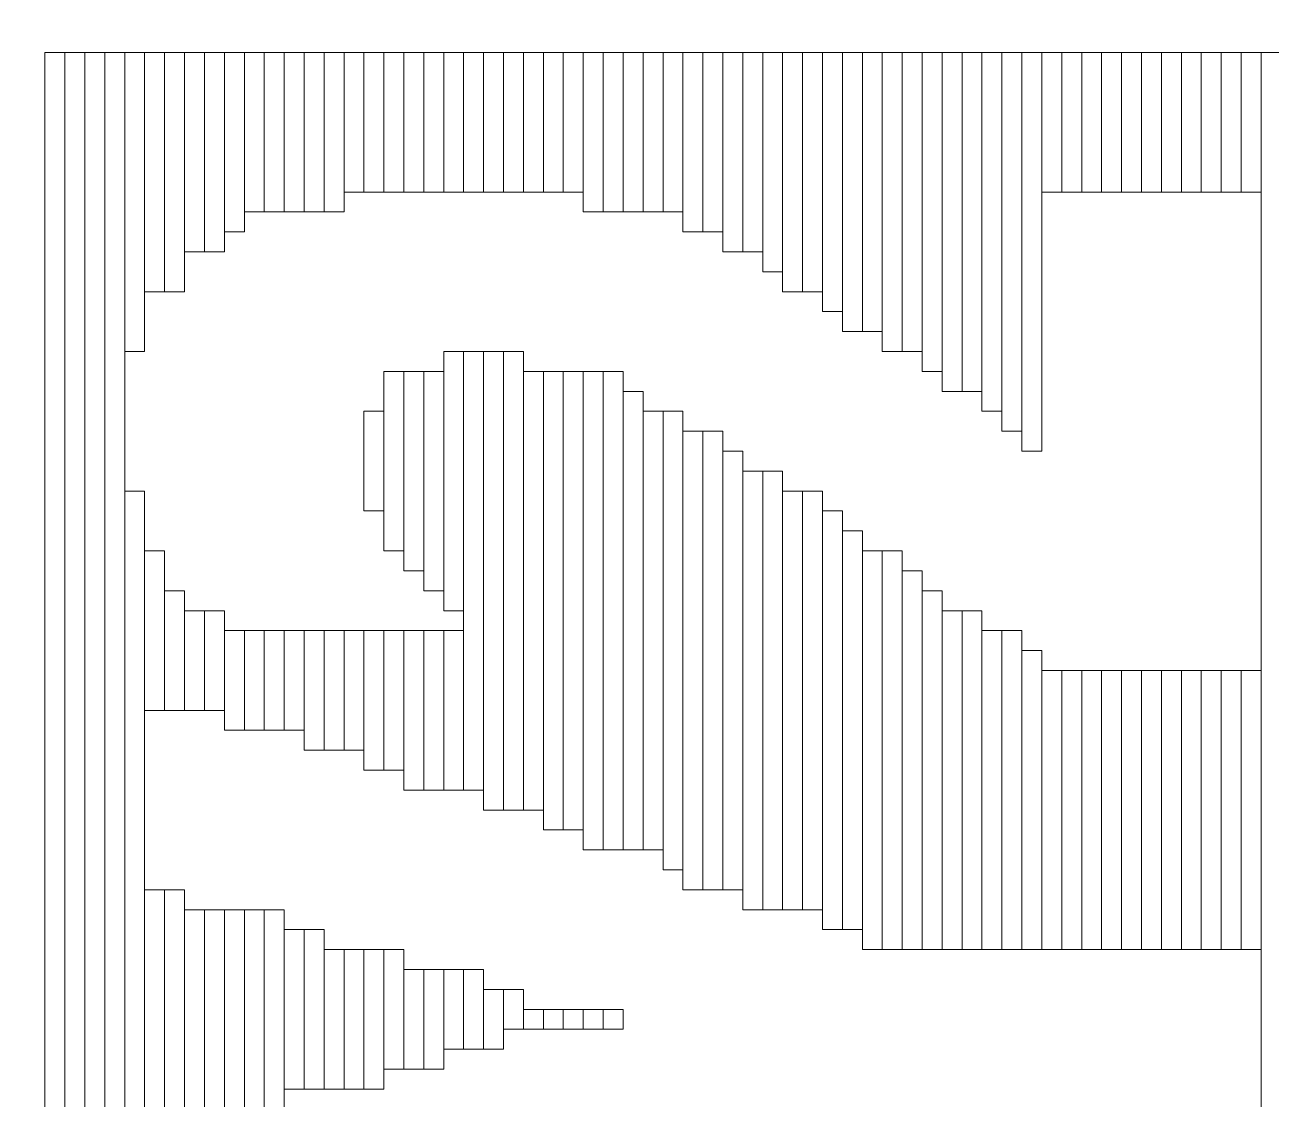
# Model space of a CAD drawing. Header units: millimetres. Extents: x -86 to 67, y -55 to 52.
# Drawn here: x 7.593 to 9.18, y -48.081 to -46.713 of the extents above; entities that cross this region are included whole.
import ezdxf

# ---------------------------------------------------------------- set-up
doc = ezdxf.new("R2010")
doc.units = ezdxf.units.MM
doc.header["$MEASUREMENT"] = 0
doc.layers.add('BG_OUTLINE', color=7, linetype='Continuous')
doc.layers.add('MA_PEN3', color=7, linetype='Continuous')

msp = doc.modelspace()

# ---------------------------------------------------------------- linework, layer by layer
at = {"layer": 'BG_OUTLINE', "color": 3, "lineweight": 9}
msp.add_open_spline([(-60.0926, 34.7331), (-60.0926, 34.7331), (63.7724, 34.7331), (63.7724, 34.7331), (63.7724, 34.7331), (64.585, 34.7336), (65.3646, 34.4113), (65.9396, 33.837), (65.9396, 33.837), (66.5146, 33.2627), (66.8379, 32.4797), (66.8384, 31.667), (66.8384, 31.667), (66.8384, 31.667), (66.8412, -52.28), (66.8412, -52.28), (66.8412, -52.28), (66.8412, -52.28), (66.8384, -52.1933), (66.8384, -52.1933), (66.8384, -52.1933), (66.8389, -53.006), (66.5166, -53.7856), (65.9424, -54.3606), (65.9424, -54.3606), (65.3681, -54.9356), (64.585, -55.2589), (63.7724, -55.2594), (63.7724, -55.2594), (63.7724, -55.2594), (-60.1869, -55.2594), (-60.1869, -55.2594), (-60.1869, -55.2594), (-60.1869, -55.2594), (-60.0853, -55.2518), (-60.0853, -55.2518), (-60.0853, -55.2518), (-60.8979, -55.2523), (-61.6775, -54.9299), (-62.2525, -54.3557), (-62.2525, -54.3557), (-62.8275, -53.7814), (-63.1508, -52.9984), (-63.1513, -52.1857), (-63.1513, -52.1857), (-63.1513, -52.1857), (-63.1587, 31.667), (-63.1587, 31.667), (-63.1587, 31.667), (-63.1592, 32.4797), (-62.8369, 33.2593), (-62.2626, 33.8343), (-62.2626, 33.8343), (-61.6883, 34.4093), (-60.9053, 34.7326), (-60.0926, 34.7331)], degree=3, knots=[0, 0, 0, 0, 0.071429, 0.071429, 0.071429, 0.071429, 0.142857, 0.142857, 0.142857, 0.142857, 0.214286, 0.214286, 0.214286, 0.214286, 0.285714, 0.285714, 0.285714, 0.285714, 0.357143, 0.357143, 0.357143, 0.357143, 0.428571, 0.428571, 0.428571, 0.428571, 0.5, 0.5, 0.5, 0.5, 0.571429, 0.571429, 0.571429, 0.571429, 0.642857, 0.642857, 0.642857, 0.642857, 0.714286, 0.714286, 0.714286, 0.714286, 0.785714, 0.785714, 0.785714, 0.785714, 0.857143, 0.857143, 0.857143, 0.857143, 0.928571, 0.928571, 0.928571, 0.928571, 1, 1, 1, 1], dxfattribs=at)
at = {"layer": 'MA_PEN3', "color": 5, "lineweight": 9}
for points in [[(7.6438, -51.8024), (7.6438, -51.8024), (7.6184, -51.8024), (7.6184, -51.8024), (7.6184, -51.8024), (7.6184, -51.8024), (7.6184, -46.7478), (7.6184, -46.7478), (7.6184, -46.7478), (7.6184, -46.7478), (7.6438, -46.7478), (7.6438, -46.7478), (7.6438, -46.7478), (7.6438, -46.7478), (7.6438, -51.8024), (7.6438, -51.8024)], [(7.6692, -51.8024), (7.6692, -51.8024), (7.6438, -51.8024), (7.6438, -51.8024), (7.6438, -51.8024), (7.6438, -51.8024), (7.6438, -46.7478), (7.6438, -46.7478), (7.6438, -46.7478), (7.6438, -46.7478), (7.6692, -46.7478), (7.6692, -46.7478), (7.6692, -46.7478), (7.6692, -46.7478), (7.6692, -51.8024), (7.6692, -51.8024)], [(7.6946, -51.8024), (7.6946, -51.8024), (7.6692, -51.8024), (7.6692, -51.8024), (7.6692, -51.8024), (7.6692, -51.8024), (7.6692, -46.7478), (7.6692, -46.7478), (7.6692, -46.7478), (7.6692, -46.7478), (7.6946, -46.7478), (7.6946, -46.7478), (7.6946, -46.7478), (7.6946, -46.7478), (7.6946, -51.8024), (7.6946, -51.8024)], [(7.72, -51.8024), (7.72, -51.8024), (7.6946, -51.8024), (7.6946, -51.8024), (7.6946, -51.8024), (7.6946, -51.8024), (7.6946, -46.7478), (7.6946, -46.7478), (7.6946, -46.7478), (7.6946, -46.7478), (7.72, -46.7478), (7.72, -46.7478), (7.72, -46.7478), (7.72, -46.7478), (7.72, -51.8024), (7.72, -51.8024)], [(7.7454, -47.1288), (7.7454, -47.1288), (7.72, -47.1288), (7.72, -47.1288), (7.72, -47.1288), (7.72, -47.1288), (7.72, -46.7478), (7.72, -46.7478), (7.72, -46.7478), (7.72, -46.7478), (7.7454, -46.7478), (7.7454, -46.7478), (7.7454, -46.7478), (7.7454, -46.7478), (7.7454, -47.1288), (7.7454, -47.1288)], [(7.7708, -47.0526), (7.7708, -47.0526), (7.7454, -47.0526), (7.7454, -47.0526), (7.7454, -47.0526), (7.7454, -47.0526), (7.7454, -46.7478), (7.7454, -46.7478), (7.7454, -46.7478), (7.7454, -46.7478), (7.7708, -46.7478), (7.7708, -46.7478), (7.7708, -46.7478), (7.7708, -46.7478), (7.7708, -47.0526), (7.7708, -47.0526)], [(7.7962, -47.0526), (7.7962, -47.0526), (7.7708, -47.0526), (7.7708, -47.0526), (7.7708, -47.0526), (7.7708, -47.0526), (7.7708, -46.7478), (7.7708, -46.7478), (7.7708, -46.7478), (7.7708, -46.7478), (7.7962, -46.7478), (7.7962, -46.7478), (7.7962, -46.7478), (7.7962, -46.7478), (7.7962, -47.0526), (7.7962, -47.0526)], [(7.8216, -47.0018), (7.8216, -47.0018), (7.7962, -47.0018), (7.7962, -47.0018), (7.7962, -47.0018), (7.7962, -47.0018), (7.7962, -46.7478), (7.7962, -46.7478), (7.7962, -46.7478), (7.7962, -46.7478), (7.8216, -46.7478), (7.8216, -46.7478), (7.8216, -46.7478), (7.8216, -46.7478), (7.8216, -47.0018), (7.8216, -47.0018)], [(7.847, -47.0018), (7.847, -47.0018), (7.8216, -47.0018), (7.8216, -47.0018), (7.8216, -47.0018), (7.8216, -47.0018), (7.8216, -46.7478), (7.8216, -46.7478), (7.8216, -46.7478), (7.8216, -46.7478), (7.847, -46.7478), (7.847, -46.7478), (7.847, -46.7478), (7.847, -46.7478), (7.847, -47.0018), (7.847, -47.0018)], [(7.8724, -46.9764), (7.8724, -46.9764), (7.847, -46.9764), (7.847, -46.9764), (7.847, -46.9764), (7.847, -46.9764), (7.847, -46.7478), (7.847, -46.7478), (7.847, -46.7478), (7.847, -46.7478), (7.8724, -46.7478), (7.8724, -46.7478), (7.8724, -46.7478), (7.8724, -46.7478), (7.8724, -46.9764), (7.8724, -46.9764)], [(7.8978, -46.951), (7.8978, -46.951), (7.8724, -46.951), (7.8724, -46.951), (7.8724, -46.951), (7.8724, -46.951), (7.8724, -46.7478), (7.8724, -46.7478), (7.8724, -46.7478), (7.8724, -46.7478), (7.8978, -46.7478), (7.8978, -46.7478), (7.8978, -46.7478), (7.8978, -46.7478), (7.8978, -46.951), (7.8978, -46.951)], [(7.9232, -46.951), (7.9232, -46.951), (7.8978, -46.951), (7.8978, -46.951), (7.8978, -46.951), (7.8978, -46.951), (7.8978, -46.7478), (7.8978, -46.7478), (7.8978, -46.7478), (7.8978, -46.7478), (7.9232, -46.7478), (7.9232, -46.7478), (7.9232, -46.7478), (7.9232, -46.7478), (7.9232, -46.951), (7.9232, -46.951)], [(7.9486, -46.951), (7.9486, -46.951), (7.9232, -46.951), (7.9232, -46.951), (7.9232, -46.951), (7.9232, -46.951), (7.9232, -46.7478), (7.9232, -46.7478), (7.9232, -46.7478), (7.9232, -46.7478), (7.9486, -46.7478), (7.9486, -46.7478), (7.9486, -46.7478), (7.9486, -46.7478), (7.9486, -46.951), (7.9486, -46.951)], [(7.974, -46.951), (7.974, -46.951), (7.9486, -46.951), (7.9486, -46.951), (7.9486, -46.951), (7.9486, -46.951), (7.9486, -46.7478), (7.9486, -46.7478), (7.9486, -46.7478), (7.9486, -46.7478), (7.974, -46.7478), (7.974, -46.7478), (7.974, -46.7478), (7.974, -46.7478), (7.974, -46.951), (7.974, -46.951)], [(7.9994, -46.951), (7.9994, -46.951), (7.974, -46.951), (7.974, -46.951), (7.974, -46.951), (7.974, -46.951), (7.974, -46.7478), (7.974, -46.7478), (7.974, -46.7478), (7.974, -46.7478), (7.9994, -46.7478), (7.9994, -46.7478), (7.9994, -46.7478), (7.9994, -46.7478), (7.9994, -46.951), (7.9994, -46.951)], [(8.0248, -46.9256), (8.0248, -46.9256), (7.9994, -46.9256), (7.9994, -46.9256), (7.9994, -46.9256), (7.9994, -46.9256), (7.9994, -46.7478), (7.9994, -46.7478), (7.9994, -46.7478), (7.9994, -46.7478), (8.0248, -46.7478), (8.0248, -46.7478), (8.0248, -46.7478), (8.0248, -46.7478), (8.0248, -46.9256), (8.0248, -46.9256)], [(8.0502, -46.9256), (8.0502, -46.9256), (8.0248, -46.9256), (8.0248, -46.9256), (8.0248, -46.9256), (8.0248, -46.9256), (8.0248, -46.7478), (8.0248, -46.7478), (8.0248, -46.7478), (8.0248, -46.7478), (8.0502, -46.7478), (8.0502, -46.7478), (8.0502, -46.7478), (8.0502, -46.7478), (8.0502, -46.9256), (8.0502, -46.9256)], [(8.0756, -46.9256), (8.0756, -46.9256), (8.0502, -46.9256), (8.0502, -46.9256), (8.0502, -46.9256), (8.0502, -46.9256), (8.0502, -46.7478), (8.0502, -46.7478), (8.0502, -46.7478), (8.0502, -46.7478), (8.0756, -46.7478), (8.0756, -46.7478), (8.0756, -46.7478), (8.0756, -46.7478), (8.0756, -46.9256), (8.0756, -46.9256)], [(8.101, -46.9256), (8.101, -46.9256), (8.0756, -46.9256), (8.0756, -46.9256), (8.0756, -46.9256), (8.0756, -46.9256), (8.0756, -46.7478), (8.0756, -46.7478), (8.0756, -46.7478), (8.0756, -46.7478), (8.101, -46.7478), (8.101, -46.7478), (8.101, -46.7478), (8.101, -46.7478), (8.101, -46.9256), (8.101, -46.9256)], [(8.1264, -46.9256), (8.1264, -46.9256), (8.101, -46.9256), (8.101, -46.9256), (8.101, -46.9256), (8.101, -46.9256), (8.101, -46.7478), (8.101, -46.7478), (8.101, -46.7478), (8.101, -46.7478), (8.1264, -46.7478), (8.1264, -46.7478), (8.1264, -46.7478), (8.1264, -46.7478), (8.1264, -46.9256), (8.1264, -46.9256)], [(8.1518, -46.9256), (8.1518, -46.9256), (8.1264, -46.9256), (8.1264, -46.9256), (8.1264, -46.9256), (8.1264, -46.9256), (8.1264, -46.7478), (8.1264, -46.7478), (8.1264, -46.7478), (8.1264, -46.7478), (8.1518, -46.7478), (8.1518, -46.7478), (8.1518, -46.7478), (8.1518, -46.7478), (8.1518, -46.9256), (8.1518, -46.9256)], [(8.1772, -46.9256), (8.1772, -46.9256), (8.1518, -46.9256), (8.1518, -46.9256), (8.1518, -46.9256), (8.1518, -46.9256), (8.1518, -46.7478), (8.1518, -46.7478), (8.1518, -46.7478), (8.1518, -46.7478), (8.1772, -46.7478), (8.1772, -46.7478), (8.1772, -46.7478), (8.1772, -46.7478), (8.1772, -46.9256), (8.1772, -46.9256)], [(8.2026, -46.9256), (8.2026, -46.9256), (8.1772, -46.9256), (8.1772, -46.9256), (8.1772, -46.9256), (8.1772, -46.9256), (8.1772, -46.7478), (8.1772, -46.7478), (8.1772, -46.7478), (8.1772, -46.7478), (8.2026, -46.7478), (8.2026, -46.7478), (8.2026, -46.7478), (8.2026, -46.7478), (8.2026, -46.9256), (8.2026, -46.9256)], [(8.228, -46.9256), (8.228, -46.9256), (8.2026, -46.9256), (8.2026, -46.9256), (8.2026, -46.9256), (8.2026, -46.9256), (8.2026, -46.7478), (8.2026, -46.7478), (8.2026, -46.7478), (8.2026, -46.7478), (8.228, -46.7478), (8.228, -46.7478), (8.228, -46.7478), (8.228, -46.7478), (8.228, -46.9256), (8.228, -46.9256)], [(8.2534, -46.9256), (8.2534, -46.9256), (8.228, -46.9256), (8.228, -46.9256), (8.228, -46.9256), (8.228, -46.9256), (8.228, -46.7478), (8.228, -46.7478), (8.228, -46.7478), (8.228, -46.7478), (8.2534, -46.7478), (8.2534, -46.7478), (8.2534, -46.7478), (8.2534, -46.7478), (8.2534, -46.9256), (8.2534, -46.9256)], [(8.2788, -46.9256), (8.2788, -46.9256), (8.2534, -46.9256), (8.2534, -46.9256), (8.2534, -46.9256), (8.2534, -46.9256), (8.2534, -46.7478), (8.2534, -46.7478), (8.2534, -46.7478), (8.2534, -46.7478), (8.2788, -46.7478), (8.2788, -46.7478), (8.2788, -46.7478), (8.2788, -46.7478), (8.2788, -46.9256), (8.2788, -46.9256)], [(8.3042, -46.9256), (8.3042, -46.9256), (8.2788, -46.9256), (8.2788, -46.9256), (8.2788, -46.9256), (8.2788, -46.9256), (8.2788, -46.7478), (8.2788, -46.7478), (8.2788, -46.7478), (8.2788, -46.7478), (8.3042, -46.7478), (8.3042, -46.7478), (8.3042, -46.7478), (8.3042, -46.7478), (8.3042, -46.9256), (8.3042, -46.9256)], [(8.3296, -46.951), (8.3296, -46.951), (8.3042, -46.951), (8.3042, -46.951), (8.3042, -46.951), (8.3042, -46.951), (8.3042, -46.7478), (8.3042, -46.7478), (8.3042, -46.7478), (8.3042, -46.7478), (8.3296, -46.7478), (8.3296, -46.7478), (8.3296, -46.7478), (8.3296, -46.7478), (8.3296, -46.951), (8.3296, -46.951)], [(8.355, -46.951), (8.355, -46.951), (8.3296, -46.951), (8.3296, -46.951), (8.3296, -46.951), (8.3296, -46.951), (8.3296, -46.7478), (8.3296, -46.7478), (8.3296, -46.7478), (8.3296, -46.7478), (8.355, -46.7478), (8.355, -46.7478), (8.355, -46.7478), (8.355, -46.7478), (8.355, -46.951), (8.355, -46.951)], [(8.3804, -46.951), (8.3804, -46.951), (8.355, -46.951), (8.355, -46.951), (8.355, -46.951), (8.355, -46.951), (8.355, -46.7478), (8.355, -46.7478), (8.355, -46.7478), (8.355, -46.7478), (8.3804, -46.7478), (8.3804, -46.7478), (8.3804, -46.7478), (8.3804, -46.7478), (8.3804, -46.951), (8.3804, -46.951)], [(8.4058, -46.951), (8.4058, -46.951), (8.3804, -46.951), (8.3804, -46.951), (8.3804, -46.951), (8.3804, -46.951), (8.3804, -46.7478), (8.3804, -46.7478), (8.3804, -46.7478), (8.3804, -46.7478), (8.4058, -46.7478), (8.4058, -46.7478), (8.4058, -46.7478), (8.4058, -46.7478), (8.4058, -46.951), (8.4058, -46.951)], [(8.4312, -46.951), (8.4312, -46.951), (8.4058, -46.951), (8.4058, -46.951), (8.4058, -46.951), (8.4058, -46.951), (8.4058, -46.7478), (8.4058, -46.7478), (8.4058, -46.7478), (8.4058, -46.7478), (8.4312, -46.7478), (8.4312, -46.7478), (8.4312, -46.7478), (8.4312, -46.7478), (8.4312, -46.951), (8.4312, -46.951)], [(8.4566, -46.9764), (8.4566, -46.9764), (8.4312, -46.9764), (8.4312, -46.9764), (8.4312, -46.9764), (8.4312, -46.9764), (8.4312, -46.7478), (8.4312, -46.7478), (8.4312, -46.7478), (8.4312, -46.7478), (8.4566, -46.7478), (8.4566, -46.7478), (8.4566, -46.7478), (8.4566, -46.7478), (8.4566, -46.9764), (8.4566, -46.9764)], [(8.482, -46.9764), (8.482, -46.9764), (8.4566, -46.9764), (8.4566, -46.9764), (8.4566, -46.9764), (8.4566, -46.9764), (8.4566, -46.7478), (8.4566, -46.7478), (8.4566, -46.7478), (8.4566, -46.7478), (8.482, -46.7478), (8.482, -46.7478), (8.482, -46.7478), (8.482, -46.7478), (8.482, -46.9764), (8.482, -46.9764)], [(8.5074, -47.0018), (8.5074, -47.0018), (8.482, -47.0018), (8.482, -47.0018), (8.482, -47.0018), (8.482, -47.0018), (8.482, -46.7478), (8.482, -46.7478), (8.482, -46.7478), (8.482, -46.7478), (8.5074, -46.7478), (8.5074, -46.7478), (8.5074, -46.7478), (8.5074, -46.7478), (8.5074, -47.0018), (8.5074, -47.0018)], [(8.5328, -47.0018), (8.5328, -47.0018), (8.5074, -47.0018), (8.5074, -47.0018), (8.5074, -47.0018), (8.5074, -47.0018), (8.5074, -46.7478), (8.5074, -46.7478), (8.5074, -46.7478), (8.5074, -46.7478), (8.5328, -46.7478), (8.5328, -46.7478), (8.5328, -46.7478), (8.5328, -46.7478), (8.5328, -47.0018), (8.5328, -47.0018)], [(8.5582, -47.0272), (8.5582, -47.0272), (8.5328, -47.0272), (8.5328, -47.0272), (8.5328, -47.0272), (8.5328, -47.0272), (8.5328, -46.7478), (8.5328, -46.7478), (8.5328, -46.7478), (8.5328, -46.7478), (8.5582, -46.7478), (8.5582, -46.7478), (8.5582, -46.7478), (8.5582, -46.7478), (8.5582, -47.0272), (8.5582, -47.0272)], [(8.5836, -47.0526), (8.5836, -47.0526), (8.5582, -47.0526), (8.5582, -47.0526), (8.5582, -47.0526), (8.5582, -47.0526), (8.5582, -46.7478), (8.5582, -46.7478), (8.5582, -46.7478), (8.5582, -46.7478), (8.5836, -46.7478), (8.5836, -46.7478), (8.5836, -46.7478), (8.5836, -46.7478), (8.5836, -47.0526), (8.5836, -47.0526)], [(8.609, -47.0526), (8.609, -47.0526), (8.5836, -47.0526), (8.5836, -47.0526), (8.5836, -47.0526), (8.5836, -47.0526), (8.5836, -46.7478), (8.5836, -46.7478), (8.5836, -46.7478), (8.5836, -46.7478), (8.609, -46.7478), (8.609, -46.7478), (8.609, -46.7478), (8.609, -46.7478), (8.609, -47.0526), (8.609, -47.0526)], [(8.6344, -47.078), (8.6344, -47.078), (8.609, -47.078), (8.609, -47.078), (8.609, -47.078), (8.609, -47.078), (8.609, -46.7478), (8.609, -46.7478), (8.609, -46.7478), (8.609, -46.7478), (8.6344, -46.7478), (8.6344, -46.7478), (8.6344, -46.7478), (8.6344, -46.7478), (8.6344, -47.078), (8.6344, -47.078)], [(8.6598, -47.1034), (8.6598, -47.1034), (8.6344, -47.1034), (8.6344, -47.1034), (8.6344, -47.1034), (8.6344, -47.1034), (8.6344, -46.7478), (8.6344, -46.7478), (8.6344, -46.7478), (8.6344, -46.7478), (8.6598, -46.7478), (8.6598, -46.7478), (8.6598, -46.7478), (8.6598, -46.7478), (8.6598, -47.1034), (8.6598, -47.1034)], [(8.6852, -47.1034), (8.6852, -47.1034), (8.6598, -47.1034), (8.6598, -47.1034), (8.6598, -47.1034), (8.6598, -47.1034), (8.6598, -46.7478), (8.6598, -46.7478), (8.6598, -46.7478), (8.6598, -46.7478), (8.6852, -46.7478), (8.6852, -46.7478), (8.6852, -46.7478), (8.6852, -46.7478), (8.6852, -47.1034), (8.6852, -47.1034)], [(8.7106, -47.1288), (8.7106, -47.1288), (8.6852, -47.1288), (8.6852, -47.1288), (8.6852, -47.1288), (8.6852, -47.1288), (8.6852, -46.7478), (8.6852, -46.7478), (8.6852, -46.7478), (8.6852, -46.7478), (8.7106, -46.7478), (8.7106, -46.7478), (8.7106, -46.7478), (8.7106, -46.7478), (8.7106, -47.1288), (8.7106, -47.1288)], [(8.736, -47.1288), (8.736, -47.1288), (8.7106, -47.1288), (8.7106, -47.1288), (8.7106, -47.1288), (8.7106, -47.1288), (8.7106, -46.7478), (8.7106, -46.7478), (8.7106, -46.7478), (8.7106, -46.7478), (8.736, -46.7478), (8.736, -46.7478), (8.736, -46.7478), (8.736, -46.7478), (8.736, -47.1288), (8.736, -47.1288)], [(8.7614, -47.1542), (8.7614, -47.1542), (8.736, -47.1542), (8.736, -47.1542), (8.736, -47.1542), (8.736, -47.1542), (8.736, -46.7478), (8.736, -46.7478), (8.736, -46.7478), (8.736, -46.7478), (8.7614, -46.7478), (8.7614, -46.7478), (8.7614, -46.7478), (8.7614, -46.7478), (8.7614, -47.1542), (8.7614, -47.1542)], [(8.7868, -47.1796), (8.7868, -47.1796), (8.7614, -47.1796), (8.7614, -47.1796), (8.7614, -47.1796), (8.7614, -47.1796), (8.7614, -46.7478), (8.7614, -46.7478), (8.7614, -46.7478), (8.7614, -46.7478), (8.7868, -46.7478), (8.7868, -46.7478), (8.7868, -46.7478), (8.7868, -46.7478), (8.7868, -47.1796), (8.7868, -47.1796)], [(8.8122, -47.1796), (8.8122, -47.1796), (8.7868, -47.1796), (8.7868, -47.1796), (8.7868, -47.1796), (8.7868, -47.1796), (8.7868, -46.7478), (8.7868, -46.7478), (8.7868, -46.7478), (8.7868, -46.7478), (8.8122, -46.7478), (8.8122, -46.7478), (8.8122, -46.7478), (8.8122, -46.7478), (8.8122, -47.1796), (8.8122, -47.1796)], [(8.8376, -47.205), (8.8376, -47.205), (8.8122, -47.205), (8.8122, -47.205), (8.8122, -47.205), (8.8122, -47.205), (8.8122, -46.7478), (8.8122, -46.7478), (8.8122, -46.7478), (8.8122, -46.7478), (8.8376, -46.7478), (8.8376, -46.7478), (8.8376, -46.7478), (8.8376, -46.7478), (8.8376, -47.205), (8.8376, -47.205)], [(8.863, -47.2304), (8.863, -47.2304), (8.8376, -47.2304), (8.8376, -47.2304), (8.8376, -47.2304), (8.8376, -47.2304), (8.8376, -46.7478), (8.8376, -46.7478), (8.8376, -46.7478), (8.8376, -46.7478), (8.863, -46.7478), (8.863, -46.7478), (8.863, -46.7478), (8.863, -46.7478), (8.863, -47.2304), (8.863, -47.2304)], [(8.8884, -47.2558), (8.8884, -47.2558), (8.863, -47.2558), (8.863, -47.2558), (8.863, -47.2558), (8.863, -47.2558), (8.863, -46.7478), (8.863, -46.7478), (8.863, -46.7478), (8.863, -46.7478), (8.8884, -46.7478), (8.8884, -46.7478), (8.8884, -46.7478), (8.8884, -46.7478), (8.8884, -47.2558), (8.8884, -47.2558)], [(8.9138, -46.9256), (8.9138, -46.9256), (8.8884, -46.9256), (8.8884, -46.9256), (8.8884, -46.9256), (8.8884, -46.9256), (8.8884, -46.7478), (8.8884, -46.7478), (8.8884, -46.7478), (8.8884, -46.7478), (8.9138, -46.7478), (8.9138, -46.7478), (8.9138, -46.7478), (8.9138, -46.7478), (8.9138, -46.9256), (8.9138, -46.9256)], [(8.9392, -46.9256), (8.9392, -46.9256), (8.9138, -46.9256), (8.9138, -46.9256), (8.9138, -46.9256), (8.9138, -46.9256), (8.9138, -46.7478), (8.9138, -46.7478), (8.9138, -46.7478), (8.9138, -46.7478), (8.9392, -46.7478), (8.9392, -46.7478), (8.9392, -46.7478), (8.9392, -46.7478), (8.9392, -46.9256), (8.9392, -46.9256)], [(8.9646, -46.9256), (8.9646, -46.9256), (8.9392, -46.9256), (8.9392, -46.9256), (8.9392, -46.9256), (8.9392, -46.9256), (8.9392, -46.7478), (8.9392, -46.7478), (8.9392, -46.7478), (8.9392, -46.7478), (8.9646, -46.7478), (8.9646, -46.7478), (8.9646, -46.7478), (8.9646, -46.7478), (8.9646, -46.9256), (8.9646, -46.9256)], [(8.99, -46.9256), (8.99, -46.9256), (8.9646, -46.9256), (8.9646, -46.9256), (8.9646, -46.9256), (8.9646, -46.9256), (8.9646, -46.7478), (8.9646, -46.7478), (8.9646, -46.7478), (8.9646, -46.7478), (8.99, -46.7478), (8.99, -46.7478), (8.99, -46.7478), (8.99, -46.7478), (8.99, -46.9256), (8.99, -46.9256)], [(9.0154, -46.9256), (9.0154, -46.9256), (8.99, -46.9256), (8.99, -46.9256), (8.99, -46.9256), (8.99, -46.9256), (8.99, -46.7478), (8.99, -46.7478), (8.99, -46.7478), (8.99, -46.7478), (9.0154, -46.7478), (9.0154, -46.7478), (9.0154, -46.7478), (9.0154, -46.7478), (9.0154, -46.9256), (9.0154, -46.9256)], [(9.0408, -46.9256), (9.0408, -46.9256), (9.0154, -46.9256), (9.0154, -46.9256), (9.0154, -46.9256), (9.0154, -46.9256), (9.0154, -46.7478), (9.0154, -46.7478), (9.0154, -46.7478), (9.0154, -46.7478), (9.0408, -46.7478), (9.0408, -46.7478), (9.0408, -46.7478), (9.0408, -46.7478), (9.0408, -46.9256), (9.0408, -46.9256)], [(9.0662, -46.9256), (9.0662, -46.9256), (9.0408, -46.9256), (9.0408, -46.9256), (9.0408, -46.9256), (9.0408, -46.9256), (9.0408, -46.7478), (9.0408, -46.7478), (9.0408, -46.7478), (9.0408, -46.7478), (9.0662, -46.7478), (9.0662, -46.7478), (9.0662, -46.7478), (9.0662, -46.7478), (9.0662, -46.9256), (9.0662, -46.9256)], [(9.0916, -46.9256), (9.0916, -46.9256), (9.0662, -46.9256), (9.0662, -46.9256), (9.0662, -46.9256), (9.0662, -46.9256), (9.0662, -46.7478), (9.0662, -46.7478), (9.0662, -46.7478), (9.0662, -46.7478), (9.0916, -46.7478), (9.0916, -46.7478), (9.0916, -46.7478), (9.0916, -46.7478), (9.0916, -46.9256), (9.0916, -46.9256)], [(9.117, -46.9256), (9.117, -46.9256), (9.0916, -46.9256), (9.0916, -46.9256), (9.0916, -46.9256), (9.0916, -46.9256), (9.0916, -46.7478), (9.0916, -46.7478), (9.0916, -46.7478), (9.0916, -46.7478), (9.117, -46.7478), (9.117, -46.7478), (9.117, -46.7478), (9.117, -46.7478), (9.117, -46.9256), (9.117, -46.9256)], [(9.1424, -46.9256), (9.1424, -46.9256), (9.117, -46.9256), (9.117, -46.9256), (9.117, -46.9256), (9.117, -46.9256), (9.117, -46.7478), (9.117, -46.7478), (9.117, -46.7478), (9.117, -46.7478), (9.1424, -46.7478), (9.1424, -46.7478), (9.1424, -46.7478), (9.1424, -46.7478), (9.1424, -46.9256), (9.1424, -46.9256)], [(9.1678, -46.9256), (9.1678, -46.9256), (9.1424, -46.9256), (9.1424, -46.9256), (9.1424, -46.9256), (9.1424, -46.9256), (9.1424, -46.7478), (9.1424, -46.7478), (9.1424, -46.7478), (9.1424, -46.7478), (9.1678, -46.7478), (9.1678, -46.7478), (9.1678, -46.7478), (9.1678, -46.7478), (9.1678, -46.9256), (9.1678, -46.9256)], [(9.1932, -51.8024), (9.1932, -51.8024), (9.1678, -51.8024), (9.1678, -51.8024), (9.1678, -51.8024), (9.1678, -51.8024), (9.1678, -46.7478), (9.1678, -46.7478), (9.1678, -46.7478), (9.1678, -46.7478), (9.1932, -46.7478), (9.1932, -46.7478), (9.1932, -46.7478), (9.1932, -46.7478), (9.1932, -51.8024), (9.1932, -51.8024)], [(8.1518, -47.459), (8.1518, -47.459), (8.1264, -47.459), (8.1264, -47.459), (8.1264, -47.459), (8.1264, -47.459), (8.1264, -47.1288), (8.1264, -47.1288), (8.1264, -47.1288), (8.1264, -47.1288), (8.1518, -47.1288), (8.1518, -47.1288), (8.1518, -47.1288), (8.1518, -47.1288), (8.1518, -47.459), (8.1518, -47.459)], [(8.1772, -47.6876), (8.1772, -47.6876), (8.1518, -47.6876), (8.1518, -47.6876), (8.1518, -47.6876), (8.1518, -47.6876), (8.1518, -47.1288), (8.1518, -47.1288), (8.1518, -47.1288), (8.1518, -47.1288), (8.1772, -47.1288), (8.1772, -47.1288), (8.1772, -47.1288), (8.1772, -47.1288), (8.1772, -47.6876), (8.1772, -47.6876)], [(8.2026, -47.713), (8.2026, -47.713), (8.1772, -47.713), (8.1772, -47.713), (8.1772, -47.713), (8.1772, -47.713), (8.1772, -47.1288), (8.1772, -47.1288), (8.1772, -47.1288), (8.1772, -47.1288), (8.2026, -47.1288), (8.2026, -47.1288), (8.2026, -47.1288), (8.2026, -47.1288), (8.2026, -47.713), (8.2026, -47.713)], [(8.228, -47.713), (8.228, -47.713), (8.2026, -47.713), (8.2026, -47.713), (8.2026, -47.713), (8.2026, -47.713), (8.2026, -47.1288), (8.2026, -47.1288), (8.2026, -47.1288), (8.2026, -47.1288), (8.228, -47.1288), (8.228, -47.1288), (8.228, -47.1288), (8.228, -47.1288), (8.228, -47.713), (8.228, -47.713)], [(8.0756, -47.3828), (8.0756, -47.3828), (8.0502, -47.3828), (8.0502, -47.3828), (8.0502, -47.3828), (8.0502, -47.3828), (8.0502, -47.1542), (8.0502, -47.1542), (8.0502, -47.1542), (8.0502, -47.1542), (8.0756, -47.1542), (8.0756, -47.1542), (8.0756, -47.1542), (8.0756, -47.1542), (8.0756, -47.3828), (8.0756, -47.3828)], [(8.101, -47.4082), (8.101, -47.4082), (8.0756, -47.4082), (8.0756, -47.4082), (8.0756, -47.4082), (8.0756, -47.4082), (8.0756, -47.1542), (8.0756, -47.1542), (8.0756, -47.1542), (8.0756, -47.1542), (8.101, -47.1542), (8.101, -47.1542), (8.101, -47.1542), (8.101, -47.1542), (8.101, -47.4082), (8.101, -47.4082)], [(8.1264, -47.4336), (8.1264, -47.4336), (8.101, -47.4336), (8.101, -47.4336), (8.101, -47.4336), (8.101, -47.4336), (8.101, -47.1542), (8.101, -47.1542), (8.101, -47.1542), (8.101, -47.1542), (8.1264, -47.1542), (8.1264, -47.1542), (8.1264, -47.1542), (8.1264, -47.1542), (8.1264, -47.4336), (8.1264, -47.4336)], [(8.2534, -47.713), (8.2534, -47.713), (8.228, -47.713), (8.228, -47.713), (8.228, -47.713), (8.228, -47.713), (8.228, -47.1542), (8.228, -47.1542), (8.228, -47.1542), (8.228, -47.1542), (8.2534, -47.1542), (8.2534, -47.1542), (8.2534, -47.1542), (8.2534, -47.1542), (8.2534, -47.713), (8.2534, -47.713)], [(8.2788, -47.7384), (8.2788, -47.7384), (8.2534, -47.7384), (8.2534, -47.7384), (8.2534, -47.7384), (8.2534, -47.7384), (8.2534, -47.1542), (8.2534, -47.1542), (8.2534, -47.1542), (8.2534, -47.1542), (8.2788, -47.1542), (8.2788, -47.1542), (8.2788, -47.1542), (8.2788, -47.1542), (8.2788, -47.7384), (8.2788, -47.7384)], [(8.3042, -47.7384), (8.3042, -47.7384), (8.2788, -47.7384), (8.2788, -47.7384), (8.2788, -47.7384), (8.2788, -47.7384), (8.2788, -47.1542), (8.2788, -47.1542), (8.2788, -47.1542), (8.2788, -47.1542), (8.3042, -47.1542), (8.3042, -47.1542), (8.3042, -47.1542), (8.3042, -47.1542), (8.3042, -47.7384), (8.3042, -47.7384)], [(8.3296, -47.7638), (8.3296, -47.7638), (8.3042, -47.7638), (8.3042, -47.7638), (8.3042, -47.7638), (8.3042, -47.7638), (8.3042, -47.1542), (8.3042, -47.1542), (8.3042, -47.1542), (8.3042, -47.1542), (8.3296, -47.1542), (8.3296, -47.1542), (8.3296, -47.1542), (8.3296, -47.1542), (8.3296, -47.7638), (8.3296, -47.7638)], [(8.355, -47.7638), (8.355, -47.7638), (8.3296, -47.7638), (8.3296, -47.7638), (8.3296, -47.7638), (8.3296, -47.7638), (8.3296, -47.1542), (8.3296, -47.1542), (8.3296, -47.1542), (8.3296, -47.1542), (8.355, -47.1542), (8.355, -47.1542), (8.355, -47.1542), (8.355, -47.1542), (8.355, -47.7638), (8.355, -47.7638)], [(8.3804, -47.7638), (8.3804, -47.7638), (8.355, -47.7638), (8.355, -47.7638), (8.355, -47.7638), (8.355, -47.7638), (8.355, -47.1796), (8.355, -47.1796), (8.355, -47.1796), (8.355, -47.1796), (8.3804, -47.1796), (8.3804, -47.1796), (8.3804, -47.1796), (8.3804, -47.1796), (8.3804, -47.7638), (8.3804, -47.7638)], [(8.0502, -47.332), (8.0502, -47.332), (8.0248, -47.332), (8.0248, -47.332), (8.0248, -47.332), (8.0248, -47.332), (8.0248, -47.205), (8.0248, -47.205), (8.0248, -47.205), (8.0248, -47.205), (8.0502, -47.205), (8.0502, -47.205), (8.0502, -47.205), (8.0502, -47.205), (8.0502, -47.332), (8.0502, -47.332)], [(8.4058, -47.7638), (8.4058, -47.7638), (8.3804, -47.7638), (8.3804, -47.7638), (8.3804, -47.7638), (8.3804, -47.7638), (8.3804, -47.205), (8.3804, -47.205), (8.3804, -47.205), (8.3804, -47.205), (8.4058, -47.205), (8.4058, -47.205), (8.4058, -47.205), (8.4058, -47.205), (8.4058, -47.7638), (8.4058, -47.7638)], [(8.4312, -47.7892), (8.4312, -47.7892), (8.4058, -47.7892), (8.4058, -47.7892), (8.4058, -47.7892), (8.4058, -47.7892), (8.4058, -47.205), (8.4058, -47.205), (8.4058, -47.205), (8.4058, -47.205), (8.4312, -47.205), (8.4312, -47.205), (8.4312, -47.205), (8.4312, -47.205), (8.4312, -47.7892), (8.4312, -47.7892)], [(8.4566, -47.8146), (8.4566, -47.8146), (8.4312, -47.8146), (8.4312, -47.8146), (8.4312, -47.8146), (8.4312, -47.8146), (8.4312, -47.2304), (8.4312, -47.2304), (8.4312, -47.2304), (8.4312, -47.2304), (8.4566, -47.2304), (8.4566, -47.2304), (8.4566, -47.2304), (8.4566, -47.2304), (8.4566, -47.8146), (8.4566, -47.8146)], [(8.482, -47.8146), (8.482, -47.8146), (8.4566, -47.8146), (8.4566, -47.8146), (8.4566, -47.8146), (8.4566, -47.8146), (8.4566, -47.2304), (8.4566, -47.2304), (8.4566, -47.2304), (8.4566, -47.2304), (8.482, -47.2304), (8.482, -47.2304), (8.482, -47.2304), (8.482, -47.2304), (8.482, -47.8146), (8.482, -47.8146)], [(8.5074, -47.8146), (8.5074, -47.8146), (8.482, -47.8146), (8.482, -47.8146), (8.482, -47.8146), (8.482, -47.8146), (8.482, -47.2558), (8.482, -47.2558), (8.482, -47.2558), (8.482, -47.2558), (8.5074, -47.2558), (8.5074, -47.2558), (8.5074, -47.2558), (8.5074, -47.2558), (8.5074, -47.8146), (8.5074, -47.8146)], [(8.5328, -47.84), (8.5328, -47.84), (8.5074, -47.84), (8.5074, -47.84), (8.5074, -47.84), (8.5074, -47.84), (8.5074, -47.2812), (8.5074, -47.2812), (8.5074, -47.2812), (8.5074, -47.2812), (8.5328, -47.2812), (8.5328, -47.2812), (8.5328, -47.2812), (8.5328, -47.2812), (8.5328, -47.84), (8.5328, -47.84)], [(8.5582, -47.84), (8.5582, -47.84), (8.5328, -47.84), (8.5328, -47.84), (8.5328, -47.84), (8.5328, -47.84), (8.5328, -47.2812), (8.5328, -47.2812), (8.5328, -47.2812), (8.5328, -47.2812), (8.5582, -47.2812), (8.5582, -47.2812), (8.5582, -47.2812), (8.5582, -47.2812), (8.5582, -47.84), (8.5582, -47.84)], [(7.7454, -51.8024), (7.7454, -51.8024), (7.72, -51.8024), (7.72, -51.8024), (7.72, -51.8024), (7.72, -51.8024), (7.72, -47.3066), (7.72, -47.3066), (7.72, -47.3066), (7.72, -47.3066), (7.7454, -47.3066), (7.7454, -47.3066), (7.7454, -47.3066), (7.7454, -47.3066), (7.7454, -51.8024), (7.7454, -51.8024)], [(8.5836, -47.84), (8.5836, -47.84), (8.5582, -47.84), (8.5582, -47.84), (8.5582, -47.84), (8.5582, -47.84), (8.5582, -47.3066), (8.5582, -47.3066), (8.5582, -47.3066), (8.5582, -47.3066), (8.5836, -47.3066), (8.5836, -47.3066), (8.5836, -47.3066), (8.5836, -47.3066), (8.5836, -47.84), (8.5836, -47.84)], [(8.609, -47.84), (8.609, -47.84), (8.5836, -47.84), (8.5836, -47.84), (8.5836, -47.84), (8.5836, -47.84), (8.5836, -47.3066), (8.5836, -47.3066), (8.5836, -47.3066), (8.5836, -47.3066), (8.609, -47.3066), (8.609, -47.3066), (8.609, -47.3066), (8.609, -47.3066), (8.609, -47.84), (8.609, -47.84)], [(8.6344, -47.8654), (8.6344, -47.8654), (8.609, -47.8654), (8.609, -47.8654), (8.609, -47.8654), (8.609, -47.8654), (8.609, -47.332), (8.609, -47.332), (8.609, -47.332), (8.609, -47.332), (8.6344, -47.332), (8.6344, -47.332), (8.6344, -47.332), (8.6344, -47.332), (8.6344, -47.8654), (8.6344, -47.8654)], [(8.6598, -47.8654), (8.6598, -47.8654), (8.6344, -47.8654), (8.6344, -47.8654), (8.6344, -47.8654), (8.6344, -47.8654), (8.6344, -47.3574), (8.6344, -47.3574), (8.6344, -47.3574), (8.6344, -47.3574), (8.6598, -47.3574), (8.6598, -47.3574), (8.6598, -47.3574), (8.6598, -47.3574), (8.6598, -47.8654), (8.6598, -47.8654)], [(7.7708, -47.586), (7.7708, -47.586), (7.7454, -47.586), (7.7454, -47.586), (7.7454, -47.586), (7.7454, -47.586), (7.7454, -47.3828), (7.7454, -47.3828), (7.7454, -47.3828), (7.7454, -47.3828), (7.7708, -47.3828), (7.7708, -47.3828), (7.7708, -47.3828), (7.7708, -47.3828), (7.7708, -47.586), (7.7708, -47.586)], [(8.6852, -47.8908), (8.6852, -47.8908), (8.6598, -47.8908), (8.6598, -47.8908), (8.6598, -47.8908), (8.6598, -47.8908), (8.6598, -47.3828), (8.6598, -47.3828), (8.6598, -47.3828), (8.6598, -47.3828), (8.6852, -47.3828), (8.6852, -47.3828), (8.6852, -47.3828), (8.6852, -47.3828), (8.6852, -47.8908), (8.6852, -47.8908)], [(8.7106, -47.8908), (8.7106, -47.8908), (8.6852, -47.8908), (8.6852, -47.8908), (8.6852, -47.8908), (8.6852, -47.8908), (8.6852, -47.3828), (8.6852, -47.3828), (8.6852, -47.3828), (8.6852, -47.3828), (8.7106, -47.3828), (8.7106, -47.3828), (8.7106, -47.3828), (8.7106, -47.3828), (8.7106, -47.8908), (8.7106, -47.8908)], [(8.736, -47.8908), (8.736, -47.8908), (8.7106, -47.8908), (8.7106, -47.8908), (8.7106, -47.8908), (8.7106, -47.8908), (8.7106, -47.4082), (8.7106, -47.4082), (8.7106, -47.4082), (8.7106, -47.4082), (8.736, -47.4082), (8.736, -47.4082), (8.736, -47.4082), (8.736, -47.4082), (8.736, -47.8908), (8.736, -47.8908)], [(7.7962, -47.586), (7.7962, -47.586), (7.7708, -47.586), (7.7708, -47.586), (7.7708, -47.586), (7.7708, -47.586), (7.7708, -47.4336), (7.7708, -47.4336), (7.7708, -47.4336), (7.7708, -47.4336), (7.7962, -47.4336), (7.7962, -47.4336), (7.7962, -47.4336), (7.7962, -47.4336), (7.7962, -47.586), (7.7962, -47.586)], [(8.7614, -47.8908), (8.7614, -47.8908), (8.736, -47.8908), (8.736, -47.8908), (8.736, -47.8908), (8.736, -47.8908), (8.736, -47.4336), (8.736, -47.4336), (8.736, -47.4336), (8.736, -47.4336), (8.7614, -47.4336), (8.7614, -47.4336), (8.7614, -47.4336), (8.7614, -47.4336), (8.7614, -47.8908), (8.7614, -47.8908)], [(7.8216, -47.586), (7.8216, -47.586), (7.7962, -47.586), (7.7962, -47.586), (7.7962, -47.586), (7.7962, -47.586), (7.7962, -47.459), (7.7962, -47.459), (7.7962, -47.459), (7.7962, -47.459), (7.8216, -47.459), (7.8216, -47.459), (7.8216, -47.459), (7.8216, -47.459), (7.8216, -47.586), (7.8216, -47.586)], [(7.847, -47.586), (7.847, -47.586), (7.8216, -47.586), (7.8216, -47.586), (7.8216, -47.586), (7.8216, -47.586), (7.8216, -47.459), (7.8216, -47.459), (7.8216, -47.459), (7.8216, -47.459), (7.847, -47.459), (7.847, -47.459), (7.847, -47.459), (7.847, -47.459), (7.847, -47.586), (7.847, -47.586)], [(8.7868, -47.8908), (8.7868, -47.8908), (8.7614, -47.8908), (8.7614, -47.8908), (8.7614, -47.8908), (8.7614, -47.8908), (8.7614, -47.459), (8.7614, -47.459), (8.7614, -47.459), (8.7614, -47.459), (8.7868, -47.459), (8.7868, -47.459), (8.7868, -47.459), (8.7868, -47.459), (8.7868, -47.8908), (8.7868, -47.8908)], [(8.8122, -47.8908), (8.8122, -47.8908), (8.7868, -47.8908), (8.7868, -47.8908), (8.7868, -47.8908), (8.7868, -47.8908), (8.7868, -47.459), (8.7868, -47.459), (8.7868, -47.459), (8.7868, -47.459), (8.8122, -47.459), (8.8122, -47.459), (8.8122, -47.459), (8.8122, -47.459), (8.8122, -47.8908), (8.8122, -47.8908)], [(7.8724, -47.6114), (7.8724, -47.6114), (7.847, -47.6114), (7.847, -47.6114), (7.847, -47.6114), (7.847, -47.6114), (7.847, -47.4844), (7.847, -47.4844), (7.847, -47.4844), (7.847, -47.4844), (7.8724, -47.4844), (7.8724, -47.4844), (7.8724, -47.4844), (7.8724, -47.4844), (7.8724, -47.6114), (7.8724, -47.6114)], [(7.8978, -47.6114), (7.8978, -47.6114), (7.8724, -47.6114), (7.8724, -47.6114), (7.8724, -47.6114), (7.8724, -47.6114), (7.8724, -47.4844), (7.8724, -47.4844), (7.8724, -47.4844), (7.8724, -47.4844), (7.8978, -47.4844), (7.8978, -47.4844), (7.8978, -47.4844), (7.8978, -47.4844), (7.8978, -47.6114), (7.8978, -47.6114)], [(7.9232, -47.6114), (7.9232, -47.6114), (7.8978, -47.6114), (7.8978, -47.6114), (7.8978, -47.6114), (7.8978, -47.6114), (7.8978, -47.4844), (7.8978, -47.4844), (7.8978, -47.4844), (7.8978, -47.4844), (7.9232, -47.4844), (7.9232, -47.4844), (7.9232, -47.4844), (7.9232, -47.4844), (7.9232, -47.6114), (7.9232, -47.6114)], [(7.9486, -47.6114), (7.9486, -47.6114), (7.9232, -47.6114), (7.9232, -47.6114), (7.9232, -47.6114), (7.9232, -47.6114), (7.9232, -47.4844), (7.9232, -47.4844), (7.9232, -47.4844), (7.9232, -47.4844), (7.9486, -47.4844), (7.9486, -47.4844), (7.9486, -47.4844), (7.9486, -47.4844), (7.9486, -47.6114), (7.9486, -47.6114)], [(7.974, -47.6368), (7.974, -47.6368), (7.9486, -47.6368), (7.9486, -47.6368), (7.9486, -47.6368), (7.9486, -47.6368), (7.9486, -47.4844), (7.9486, -47.4844), (7.9486, -47.4844), (7.9486, -47.4844), (7.974, -47.4844), (7.974, -47.4844), (7.974, -47.4844), (7.974, -47.4844), (7.974, -47.6368), (7.974, -47.6368)], [(7.9994, -47.6368), (7.9994, -47.6368), (7.974, -47.6368), (7.974, -47.6368), (7.974, -47.6368), (7.974, -47.6368), (7.974, -47.4844), (7.974, -47.4844), (7.974, -47.4844), (7.974, -47.4844), (7.9994, -47.4844), (7.9994, -47.4844), (7.9994, -47.4844), (7.9994, -47.4844), (7.9994, -47.6368), (7.9994, -47.6368)], [(8.0248, -47.6368), (8.0248, -47.6368), (7.9994, -47.6368), (7.9994, -47.6368), (7.9994, -47.6368), (7.9994, -47.6368), (7.9994, -47.4844), (7.9994, -47.4844), (7.9994, -47.4844), (7.9994, -47.4844), (8.0248, -47.4844), (8.0248, -47.4844), (8.0248, -47.4844), (8.0248, -47.4844), (8.0248, -47.6368), (8.0248, -47.6368)], [(8.0502, -47.6622), (8.0502, -47.6622), (8.0248, -47.6622), (8.0248, -47.6622), (8.0248, -47.6622), (8.0248, -47.6622), (8.0248, -47.4844), (8.0248, -47.4844), (8.0248, -47.4844), (8.0248, -47.4844), (8.0502, -47.4844), (8.0502, -47.4844), (8.0502, -47.4844), (8.0502, -47.4844), (8.0502, -47.6622), (8.0502, -47.6622)], [(8.0756, -47.6622), (8.0756, -47.6622), (8.0502, -47.6622), (8.0502, -47.6622), (8.0502, -47.6622), (8.0502, -47.6622), (8.0502, -47.4844), (8.0502, -47.4844), (8.0502, -47.4844), (8.0502, -47.4844), (8.0756, -47.4844), (8.0756, -47.4844), (8.0756, -47.4844), (8.0756, -47.4844), (8.0756, -47.6622), (8.0756, -47.6622)], [(8.101, -47.6876), (8.101, -47.6876), (8.0756, -47.6876), (8.0756, -47.6876), (8.0756, -47.6876), (8.0756, -47.6876), (8.0756, -47.4844), (8.0756, -47.4844), (8.0756, -47.4844), (8.0756, -47.4844), (8.101, -47.4844), (8.101, -47.4844), (8.101, -47.4844), (8.101, -47.4844), (8.101, -47.6876), (8.101, -47.6876)], [(8.1264, -47.6876), (8.1264, -47.6876), (8.101, -47.6876), (8.101, -47.6876), (8.101, -47.6876), (8.101, -47.6876), (8.101, -47.4844), (8.101, -47.4844), (8.101, -47.4844), (8.101, -47.4844), (8.1264, -47.4844), (8.1264, -47.4844), (8.1264, -47.4844), (8.1264, -47.4844), (8.1264, -47.6876), (8.1264, -47.6876)], [(8.1518, -47.6876), (8.1518, -47.6876), (8.1264, -47.6876), (8.1264, -47.6876), (8.1264, -47.6876), (8.1264, -47.6876), (8.1264, -47.4844), (8.1264, -47.4844), (8.1264, -47.4844), (8.1264, -47.4844), (8.1518, -47.4844), (8.1518, -47.4844), (8.1518, -47.4844), (8.1518, -47.4844), (8.1518, -47.6876), (8.1518, -47.6876)], [(8.8376, -47.8908), (8.8376, -47.8908), (8.8122, -47.8908), (8.8122, -47.8908), (8.8122, -47.8908), (8.8122, -47.8908), (8.8122, -47.4844), (8.8122, -47.4844), (8.8122, -47.4844), (8.8122, -47.4844), (8.8376, -47.4844), (8.8376, -47.4844), (8.8376, -47.4844), (8.8376, -47.4844), (8.8376, -47.8908), (8.8376, -47.8908)], [(8.863, -47.8908), (8.863, -47.8908), (8.8376, -47.8908), (8.8376, -47.8908), (8.8376, -47.8908), (8.8376, -47.8908), (8.8376, -47.4844), (8.8376, -47.4844), (8.8376, -47.4844), (8.8376, -47.4844), (8.863, -47.4844), (8.863, -47.4844), (8.863, -47.4844), (8.863, -47.4844), (8.863, -47.8908), (8.863, -47.8908)], [(8.8884, -47.8908), (8.8884, -47.8908), (8.863, -47.8908), (8.863, -47.8908), (8.863, -47.8908), (8.863, -47.8908), (8.863, -47.5098), (8.863, -47.5098), (8.863, -47.5098), (8.863, -47.5098), (8.8884, -47.5098), (8.8884, -47.5098), (8.8884, -47.5098), (8.8884, -47.5098), (8.8884, -47.8908), (8.8884, -47.8908)], [(8.9138, -47.8908), (8.9138, -47.8908), (8.8884, -47.8908), (8.8884, -47.8908), (8.8884, -47.8908), (8.8884, -47.8908), (8.8884, -47.5352), (8.8884, -47.5352), (8.8884, -47.5352), (8.8884, -47.5352), (8.9138, -47.5352), (8.9138, -47.5352), (8.9138, -47.5352), (8.9138, -47.5352), (8.9138, -47.8908), (8.9138, -47.8908)], [(8.9392, -47.8908), (8.9392, -47.8908), (8.9138, -47.8908), (8.9138, -47.8908), (8.9138, -47.8908), (8.9138, -47.8908), (8.9138, -47.5352), (8.9138, -47.5352), (8.9138, -47.5352), (8.9138, -47.5352), (8.9392, -47.5352), (8.9392, -47.5352), (8.9392, -47.5352), (8.9392, -47.5352), (8.9392, -47.8908), (8.9392, -47.8908)], [(8.9646, -47.8908), (8.9646, -47.8908), (8.9392, -47.8908), (8.9392, -47.8908), (8.9392, -47.8908), (8.9392, -47.8908), (8.9392, -47.5352), (8.9392, -47.5352), (8.9392, -47.5352), (8.9392, -47.5352), (8.9646, -47.5352), (8.9646, -47.5352), (8.9646, -47.5352), (8.9646, -47.5352), (8.9646, -47.8908), (8.9646, -47.8908)], [(8.99, -47.8908), (8.99, -47.8908), (8.9646, -47.8908), (8.9646, -47.8908), (8.9646, -47.8908), (8.9646, -47.8908), (8.9646, -47.5352), (8.9646, -47.5352), (8.9646, -47.5352), (8.9646, -47.5352), (8.99, -47.5352), (8.99, -47.5352), (8.99, -47.5352), (8.99, -47.5352), (8.99, -47.8908), (8.99, -47.8908)], [(9.0154, -47.8908), (9.0154, -47.8908), (8.99, -47.8908), (8.99, -47.8908), (8.99, -47.8908), (8.99, -47.8908), (8.99, -47.5352), (8.99, -47.5352), (8.99, -47.5352), (8.99, -47.5352), (9.0154, -47.5352), (9.0154, -47.5352), (9.0154, -47.5352), (9.0154, -47.5352), (9.0154, -47.8908), (9.0154, -47.8908)], [(9.0408, -47.8908), (9.0408, -47.8908), (9.0154, -47.8908), (9.0154, -47.8908), (9.0154, -47.8908), (9.0154, -47.8908), (9.0154, -47.5352), (9.0154, -47.5352), (9.0154, -47.5352), (9.0154, -47.5352), (9.0408, -47.5352), (9.0408, -47.5352), (9.0408, -47.5352), (9.0408, -47.5352), (9.0408, -47.8908), (9.0408, -47.8908)], [(9.0662, -47.8908), (9.0662, -47.8908), (9.0408, -47.8908), (9.0408, -47.8908), (9.0408, -47.8908), (9.0408, -47.8908), (9.0408, -47.5352), (9.0408, -47.5352), (9.0408, -47.5352), (9.0408, -47.5352), (9.0662, -47.5352), (9.0662, -47.5352), (9.0662, -47.5352), (9.0662, -47.5352), (9.0662, -47.8908), (9.0662, -47.8908)], [(9.0916, -47.8908), (9.0916, -47.8908), (9.0662, -47.8908), (9.0662, -47.8908), (9.0662, -47.8908), (9.0662, -47.8908), (9.0662, -47.5352), (9.0662, -47.5352), (9.0662, -47.5352), (9.0662, -47.5352), (9.0916, -47.5352), (9.0916, -47.5352), (9.0916, -47.5352), (9.0916, -47.5352), (9.0916, -47.8908), (9.0916, -47.8908)], [(9.117, -47.8908), (9.117, -47.8908), (9.0916, -47.8908), (9.0916, -47.8908), (9.0916, -47.8908), (9.0916, -47.8908), (9.0916, -47.5352), (9.0916, -47.5352), (9.0916, -47.5352), (9.0916, -47.5352), (9.117, -47.5352), (9.117, -47.5352), (9.117, -47.5352), (9.117, -47.5352), (9.117, -47.8908), (9.117, -47.8908)], [(9.1424, -47.8908), (9.1424, -47.8908), (9.117, -47.8908), (9.117, -47.8908), (9.117, -47.8908), (9.117, -47.8908), (9.117, -47.5352), (9.117, -47.5352), (9.117, -47.5352), (9.117, -47.5352), (9.1424, -47.5352), (9.1424, -47.5352), (9.1424, -47.5352), (9.1424, -47.5352), (9.1424, -47.8908), (9.1424, -47.8908)], [(9.1678, -47.8908), (9.1678, -47.8908), (9.1424, -47.8908), (9.1424, -47.8908), (9.1424, -47.8908), (9.1424, -47.8908), (9.1424, -47.5352), (9.1424, -47.5352), (9.1424, -47.5352), (9.1424, -47.5352), (9.1678, -47.5352), (9.1678, -47.5352), (9.1678, -47.5352), (9.1678, -47.5352), (9.1678, -47.8908), (9.1678, -47.8908)], [(7.7708, -48.1448), (7.7708, -48.1448), (7.7454, -48.1448), (7.7454, -48.1448), (7.7454, -48.1448), (7.7454, -48.1448), (7.7454, -47.8146), (7.7454, -47.8146), (7.7454, -47.8146), (7.7454, -47.8146), (7.7708, -47.8146), (7.7708, -47.8146), (7.7708, -47.8146), (7.7708, -47.8146), (7.7708, -48.1448), (7.7708, -48.1448)], [(7.7962, -48.1448), (7.7962, -48.1448), (7.7708, -48.1448), (7.7708, -48.1448), (7.7708, -48.1448), (7.7708, -48.1448), (7.7708, -47.8146), (7.7708, -47.8146), (7.7708, -47.8146), (7.7708, -47.8146), (7.7962, -47.8146), (7.7962, -47.8146), (7.7962, -47.8146), (7.7962, -47.8146), (7.7962, -48.1448), (7.7962, -48.1448)], [(7.8216, -48.1194), (7.8216, -48.1194), (7.7962, -48.1194), (7.7962, -48.1194), (7.7962, -48.1194), (7.7962, -48.1194), (7.7962, -47.84), (7.7962, -47.84), (7.7962, -47.84), (7.7962, -47.84), (7.8216, -47.84), (7.8216, -47.84), (7.8216, -47.84), (7.8216, -47.84), (7.8216, -48.1194), (7.8216, -48.1194)], [(7.847, -48.1194), (7.847, -48.1194), (7.8216, -48.1194), (7.8216, -48.1194), (7.8216, -48.1194), (7.8216, -48.1194), (7.8216, -47.84), (7.8216, -47.84), (7.8216, -47.84), (7.8216, -47.84), (7.847, -47.84), (7.847, -47.84), (7.847, -47.84), (7.847, -47.84), (7.847, -48.1194), (7.847, -48.1194)], [(7.8724, -48.1194), (7.8724, -48.1194), (7.847, -48.1194), (7.847, -48.1194), (7.847, -48.1194), (7.847, -48.1194), (7.847, -47.84), (7.847, -47.84), (7.847, -47.84), (7.847, -47.84), (7.8724, -47.84), (7.8724, -47.84), (7.8724, -47.84), (7.8724, -47.84), (7.8724, -48.1194), (7.8724, -48.1194)], [(7.8978, -48.094), (7.8978, -48.094), (7.8724, -48.094), (7.8724, -48.094), (7.8724, -48.094), (7.8724, -48.094), (7.8724, -47.84), (7.8724, -47.84), (7.8724, -47.84), (7.8724, -47.84), (7.8978, -47.84), (7.8978, -47.84), (7.8978, -47.84), (7.8978, -47.84), (7.8978, -48.094), (7.8978, -48.094)], [(7.9232, -48.094), (7.9232, -48.094), (7.8978, -48.094), (7.8978, -48.094), (7.8978, -48.094), (7.8978, -48.094), (7.8978, -47.84), (7.8978, -47.84), (7.8978, -47.84), (7.8978, -47.84), (7.9232, -47.84), (7.9232, -47.84), (7.9232, -47.84), (7.9232, -47.84), (7.9232, -48.094), (7.9232, -48.094)], [(7.9486, -48.0686), (7.9486, -48.0686), (7.9232, -48.0686), (7.9232, -48.0686), (7.9232, -48.0686), (7.9232, -48.0686), (7.9232, -47.8654), (7.9232, -47.8654), (7.9232, -47.8654), (7.9232, -47.8654), (7.9486, -47.8654), (7.9486, -47.8654), (7.9486, -47.8654), (7.9486, -47.8654), (7.9486, -48.0686), (7.9486, -48.0686)], [(7.974, -48.0686), (7.974, -48.0686), (7.9486, -48.0686), (7.9486, -48.0686), (7.9486, -48.0686), (7.9486, -48.0686), (7.9486, -47.8654), (7.9486, -47.8654), (7.9486, -47.8654), (7.9486, -47.8654), (7.974, -47.8654), (7.974, -47.8654), (7.974, -47.8654), (7.974, -47.8654), (7.974, -48.0686), (7.974, -48.0686)], [(7.9994, -48.0686), (7.9994, -48.0686), (7.974, -48.0686), (7.974, -48.0686), (7.974, -48.0686), (7.974, -48.0686), (7.974, -47.8908), (7.974, -47.8908), (7.974, -47.8908), (7.974, -47.8908), (7.9994, -47.8908), (7.9994, -47.8908), (7.9994, -47.8908), (7.9994, -47.8908), (7.9994, -48.0686), (7.9994, -48.0686)], [(8.0248, -48.0686), (8.0248, -48.0686), (7.9994, -48.0686), (7.9994, -48.0686), (7.9994, -48.0686), (7.9994, -48.0686), (7.9994, -47.8908), (7.9994, -47.8908), (7.9994, -47.8908), (7.9994, -47.8908), (8.0248, -47.8908), (8.0248, -47.8908), (8.0248, -47.8908), (8.0248, -47.8908), (8.0248, -48.0686), (8.0248, -48.0686)], [(8.0502, -48.0686), (8.0502, -48.0686), (8.0248, -48.0686), (8.0248, -48.0686), (8.0248, -48.0686), (8.0248, -48.0686), (8.0248, -47.8908), (8.0248, -47.8908), (8.0248, -47.8908), (8.0248, -47.8908), (8.0502, -47.8908), (8.0502, -47.8908), (8.0502, -47.8908), (8.0502, -47.8908), (8.0502, -48.0686), (8.0502, -48.0686)], [(8.0756, -48.0432), (8.0756, -48.0432), (8.0502, -48.0432), (8.0502, -48.0432), (8.0502, -48.0432), (8.0502, -48.0432), (8.0502, -47.8908), (8.0502, -47.8908), (8.0502, -47.8908), (8.0502, -47.8908), (8.0756, -47.8908), (8.0756, -47.8908), (8.0756, -47.8908), (8.0756, -47.8908), (8.0756, -48.0432), (8.0756, -48.0432)], [(8.101, -48.0432), (8.101, -48.0432), (8.0756, -48.0432), (8.0756, -48.0432), (8.0756, -48.0432), (8.0756, -48.0432), (8.0756, -47.9162), (8.0756, -47.9162), (8.0756, -47.9162), (8.0756, -47.9162), (8.101, -47.9162), (8.101, -47.9162), (8.101, -47.9162), (8.101, -47.9162), (8.101, -48.0432), (8.101, -48.0432)], [(8.1264, -48.0432), (8.1264, -48.0432), (8.101, -48.0432), (8.101, -48.0432), (8.101, -48.0432), (8.101, -48.0432), (8.101, -47.9162), (8.101, -47.9162), (8.101, -47.9162), (8.101, -47.9162), (8.1264, -47.9162), (8.1264, -47.9162), (8.1264, -47.9162), (8.1264, -47.9162), (8.1264, -48.0432), (8.1264, -48.0432)], [(8.1518, -48.0178), (8.1518, -48.0178), (8.1264, -48.0178), (8.1264, -48.0178), (8.1264, -48.0178), (8.1264, -48.0178), (8.1264, -47.9162), (8.1264, -47.9162), (8.1264, -47.9162), (8.1264, -47.9162), (8.1518, -47.9162), (8.1518, -47.9162), (8.1518, -47.9162), (8.1518, -47.9162), (8.1518, -48.0178), (8.1518, -48.0178)], [(8.1772, -48.0178), (8.1772, -48.0178), (8.1518, -48.0178), (8.1518, -48.0178), (8.1518, -48.0178), (8.1518, -48.0178), (8.1518, -47.9162), (8.1518, -47.9162), (8.1518, -47.9162), (8.1518, -47.9162), (8.1772, -47.9162), (8.1772, -47.9162), (8.1772, -47.9162), (8.1772, -47.9162), (8.1772, -48.0178), (8.1772, -48.0178)], [(8.2026, -48.0178), (8.2026, -48.0178), (8.1772, -48.0178), (8.1772, -48.0178), (8.1772, -48.0178), (8.1772, -48.0178), (8.1772, -47.9416), (8.1772, -47.9416), (8.1772, -47.9416), (8.1772, -47.9416), (8.2026, -47.9416), (8.2026, -47.9416), (8.2026, -47.9416), (8.2026, -47.9416), (8.2026, -48.0178), (8.2026, -48.0178)], [(8.228, -47.9924), (8.228, -47.9924), (8.2026, -47.9924), (8.2026, -47.9924), (8.2026, -47.9924), (8.2026, -47.9924), (8.2026, -47.9416), (8.2026, -47.9416), (8.2026, -47.9416), (8.2026, -47.9416), (8.228, -47.9416), (8.228, -47.9416), (8.228, -47.9416), (8.228, -47.9416), (8.228, -47.9924), (8.228, -47.9924)], [(8.2534, -47.9924), (8.2534, -47.9924), (8.228, -47.9924), (8.228, -47.9924), (8.228, -47.9924), (8.228, -47.9924), (8.228, -47.967), (8.228, -47.967), (8.228, -47.967), (8.228, -47.967), (8.2534, -47.967), (8.2534, -47.967), (8.2534, -47.967), (8.2534, -47.967), (8.2534, -47.9924), (8.2534, -47.9924)], [(8.2788, -47.9924), (8.2788, -47.9924), (8.2534, -47.9924), (8.2534, -47.9924), (8.2534, -47.9924), (8.2534, -47.9924), (8.2534, -47.967), (8.2534, -47.967), (8.2534, -47.967), (8.2534, -47.967), (8.2788, -47.967), (8.2788, -47.967), (8.2788, -47.967), (8.2788, -47.967), (8.2788, -47.9924), (8.2788, -47.9924)], [(8.3042, -47.9924), (8.3042, -47.9924), (8.2788, -47.9924), (8.2788, -47.9924), (8.2788, -47.9924), (8.2788, -47.9924), (8.2788, -47.967), (8.2788, -47.967), (8.2788, -47.967), (8.2788, -47.967), (8.3042, -47.967), (8.3042, -47.967), (8.3042, -47.967), (8.3042, -47.967), (8.3042, -47.9924), (8.3042, -47.9924)], [(8.3296, -47.9924), (8.3296, -47.9924), (8.3042, -47.9924), (8.3042, -47.9924), (8.3042, -47.9924), (8.3042, -47.9924), (8.3042, -47.967), (8.3042, -47.967), (8.3042, -47.967), (8.3042, -47.967), (8.3296, -47.967), (8.3296, -47.967), (8.3296, -47.967), (8.3296, -47.967), (8.3296, -47.9924), (8.3296, -47.9924)], [(8.355, -47.9924), (8.355, -47.9924), (8.3296, -47.9924), (8.3296, -47.9924), (8.3296, -47.9924), (8.3296, -47.9924), (8.3296, -47.967), (8.3296, -47.967), (8.3296, -47.967), (8.3296, -47.967), (8.355, -47.967), (8.355, -47.967), (8.355, -47.967), (8.355, -47.967), (8.355, -47.9924), (8.355, -47.9924)]]:
    msp.add_open_spline(points, degree=3, knots=[0, 0, 0, 0, 0.25, 0.25, 0.25, 0.25, 0.5, 0.5, 0.5, 0.5, 0.75, 0.75, 0.75, 0.75, 1, 1, 1, 1], dxfattribs=at)

doc.saveas('drawing.dxf')
